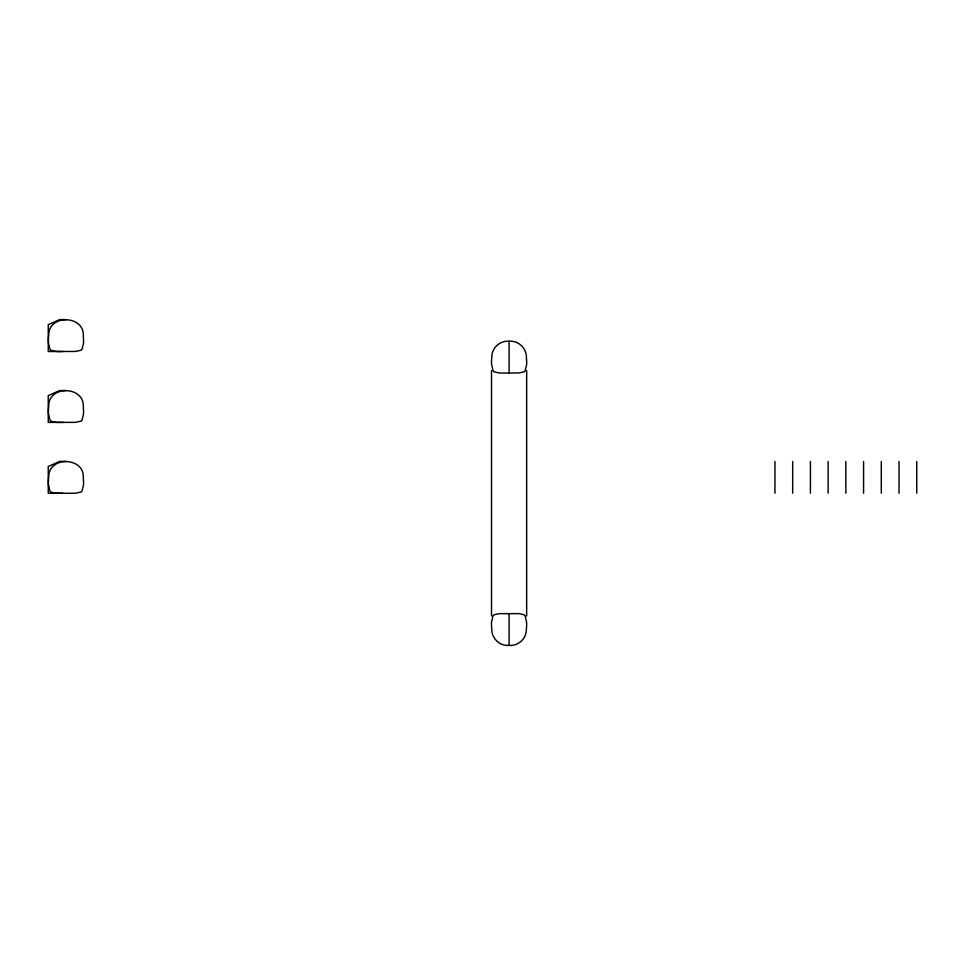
<?xml version="1.0" encoding="UTF-8"?>
<svg xmlns="http://www.w3.org/2000/svg" width="965" height="965" viewBox="0 0 965 965"><rect width="100%" height="100%" fill="white"/><g stroke="black" fill="none" stroke-linecap="round" stroke-linejoin="round"><path stroke-width="1.45" d="M65.97 319.608L59.709 319.608L48.25 324.71L48.25 351.513L75.198 351.453L80.939 350.307A4.101 4.101 0 0 0 82.025 349.282L83.497 343.287A48.093 48.093 0 0 0 83.304 336.254C84.775 314.819 48.238 314.035 48.72 335.41A48.25 48.25 0 0 0 48.431 342.587L49.927 349.282A4.101 4.101 0 0 0 51.012 350.307L55.68 351.405A56.935 56.935 0 0 0 57.876 351.489L62.749 351.513M509.086 341.224C500.063 340.5 491.812 347.738 491.836 356.941A48.25 48.25 0 0 0 491.547 364.119L493.043 370.813A4.101 4.101 0 0 0 494.128 371.839L498.784 372.936A56.935 56.935 0 0 0 500.98 373.021L518.856 372.973L524.043 371.839A4.101 4.101 0 0 0 525.141 370.813L526.613 364.818A48.093 48.093 0 0 0 526.42 357.786C526.721 348.305 518.495 340.428 509.086 341.224L509.086 372.804M65.97 390.511L59.709 390.511L48.25 395.614L48.25 422.405L75.198 422.356L80.939 421.198A4.101 4.101 0 0 0 82.025 420.173L83.497 414.178A48.093 48.093 0 0 0 83.304 407.158C84.775 385.723 48.238 384.939 48.72 406.313A48.25 48.25 0 0 0 48.431 413.478L49.927 420.173A4.101 4.101 0 0 0 51.012 421.198L55.68 422.308A56.935 56.935 0 0 0 57.876 422.381L63.388 422.405M509.086 645.392C518.109 646.116 526.359 638.878 526.335 629.675A48.25 48.25 0 0 0 526.625 622.497L525.141 615.803A4.101 4.101 0 0 0 524.043 614.789L519.387 613.68A56.935 56.935 0 0 0 517.192 613.607L499.315 613.656L494.128 614.789A4.101 4.101 0 0 0 493.043 615.803L491.559 621.798A48.093 48.093 0 0 0 491.752 628.83C491.45 638.311 499.689 646.2 509.086 645.392L509.086 613.812M65.97 461.403L59.709 461.403L48.25 466.505L48.25 493.308L75.198 493.248L80.939 492.102A4.101 4.101 0 0 0 82.025 491.076L83.497 485.081A48.093 48.093 0 0 0 83.304 478.049C84.775 456.614 48.238 455.842 48.72 477.205A48.25 48.25 0 0 0 48.431 484.382L49.927 491.076A4.101 4.101 0 0 0 51.012 492.102L55.68 493.199A56.935 56.935 0 0 0 57.876 493.284M62.749 493.308L57.876 493.284M916.75 461.523L916.75 493.236M899.03 461.523L899.03 493.236M881.298 461.523L881.298 493.236M863.578 461.523L863.578 493.236M845.847 461.523L845.847 493.236M828.127 461.523L828.127 493.236M810.407 461.523L810.407 493.236M792.675 461.523L792.675 493.236M774.955 461.523L774.955 493.236M526.661 370.644L526.661 615.972M491.511 370.644L491.511 615.972"/></g></svg>
